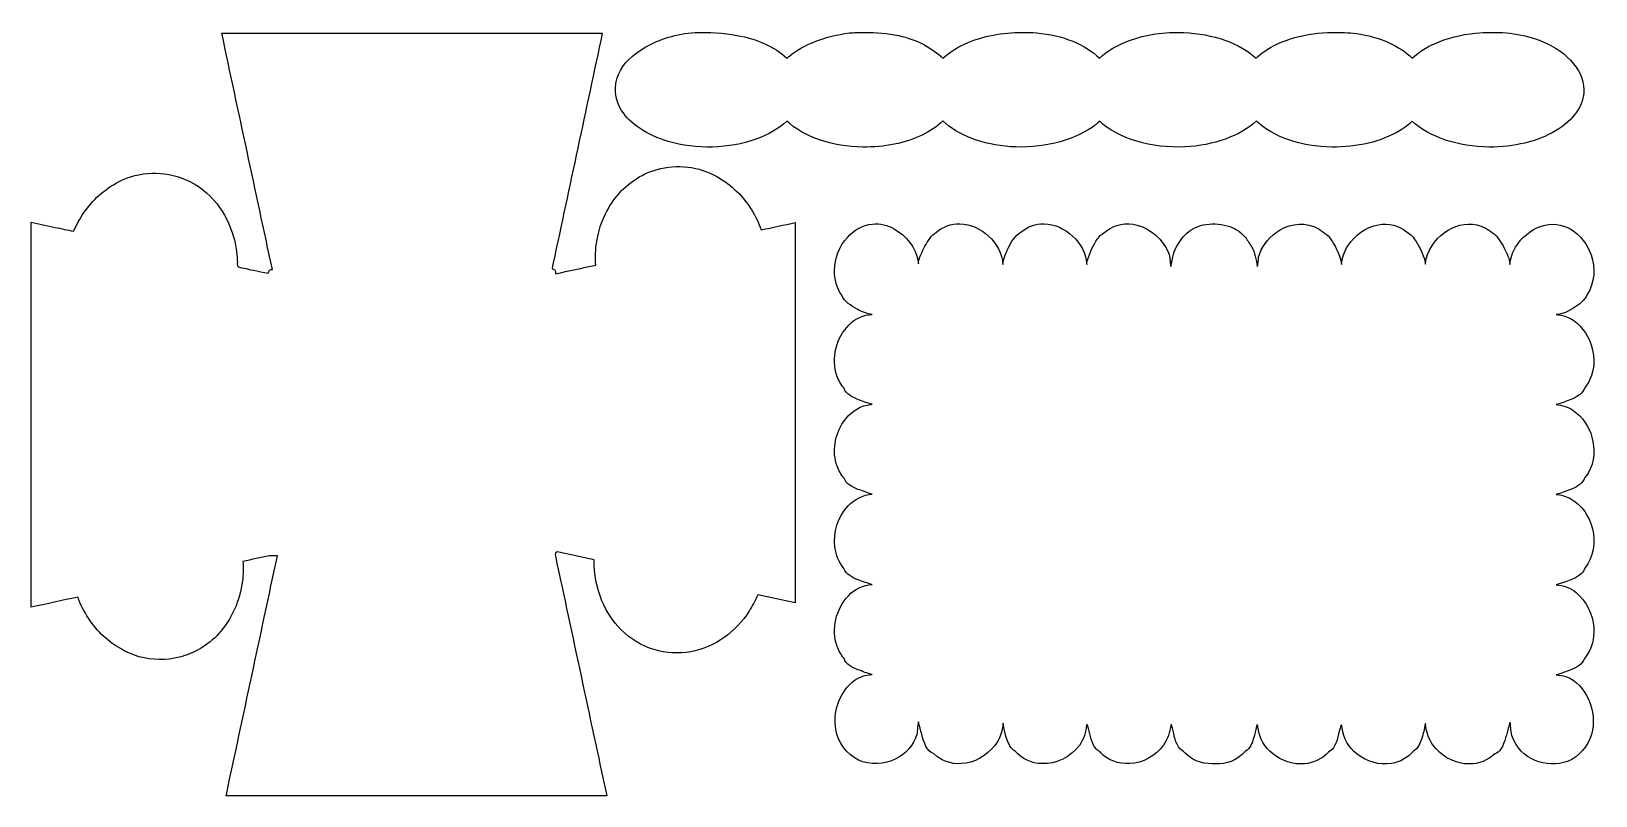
# Model space of a CAD drawing. Header units: centimetres. Extents: x -14.6 to 6.9, y 3.9 to 14.5.
import ezdxf

# ---------------------------------------------------------------- set-up
doc = ezdxf.new("R2010")
doc.units = ezdxf.units.CM
doc.header["$MEASUREMENT"] = 0
doc.layers.add('Layer 1', color=7, linetype='Continuous')

msp = doc.modelspace()

# ---------------------------------------------------------------- linework, layer by layer
at = {"layer": 'Layer 1', "color": 172}
msp.add_open_spline([(-11.32147, 11.18134), (-11.35351, 11.19574), (-11.37393, 11.15772), (-11.37666, 11.1311), (-11.37666, 11.1311), (-11.51607, 11.15425), (-11.65336, 11.18806), (-11.79153, 11.2173), (-11.79153, 11.2173), (-11.81248, 11.24045), (-11.79642, 11.27517), (-11.80375, 11.30321), (-11.80375, 11.30321), (-11.80838, 11.41338), (-11.82365, 11.52313), (-11.85352, 11.62939), (-11.85352, 11.62939), (-11.90061, 11.79465), (-11.97726, 11.95234), (-12.08479, 12.08691), (-12.08479, 12.08691), (-12.19869, 12.231), (-12.34755, 12.34802), (-12.51728, 12.41914), (-12.51728, 12.41914), (-12.80688, 12.54646), (-13.15296, 12.53329), (-13.43305, 12.38671), (-13.43305, 12.38671), (-13.53014, 12.33736), (-13.61865, 12.27299), (-13.70176, 12.20295), (-13.70176, 12.20295), (-13.78164, 12.12829), (-13.85495, 12.04643), (-13.91569, 11.95533), (-13.91569, 11.95533), (-13.96936, 11.87839), (-14.01126, 11.79407), (-14.05185, 11.70966), (-14.05185, 11.70966), (-14.13663, 11.72051), (-14.21928, 11.74488), (-14.30326, 11.76094), (-14.30326, 11.76094), (-14.41335, 11.78478), (-14.52344, 11.80862), (-14.63352, 11.83246), (-14.63352, 11.83246), (-14.63352, 10.06761), (-14.63352, 8.30276), (-14.63352, 6.53791), (-14.63352, 6.53791), (-14.42083, 6.584), (-14.20812, 6.63009), (-13.99542, 6.67618), (-13.99542, 6.67618), (-13.91897, 6.47184), (-13.79808, 6.2834), (-13.63746, 6.13508), (-13.63746, 6.13508), (-13.49803, 6.00845), (-13.3322, 5.90788), (-13.15005, 5.85705), (-13.15005, 5.85705), (-12.97086, 5.8084), (-12.77892, 5.80311), (-12.59875, 5.85007), (-12.59875, 5.85007), (-12.39335, 5.90021), (-12.20547, 6.01477), (-12.06235, 6.16995), (-12.06235, 6.16995), (-11.87786, 6.36987), (-11.76528, 6.63099), (-11.73258, 6.90012), (-11.73258, 6.90012), (-11.72096, 6.98865), (-11.72046, 7.07824), (-11.72517, 7.16732), (-11.72517, 7.16732), (-11.60455, 7.19264), (-11.48416, 7.22032), (-11.3634, 7.24416), (-11.3634, 7.24416), (-11.32649, 7.24376), (-11.28956, 7.24337), (-11.25265, 7.24297), (-11.25265, 7.24297), (-11.48726, 6.1437), (-11.72186, 5.04444), (-11.95647, 3.94518), (-11.95647, 3.94518), (-10.21353, 3.94518), (-8.47058, 3.94518), (-6.72764, 3.94518), (-6.72764, 3.94518), (-6.96267, 5.04444), (-7.1977, 6.1437), (-7.43273, 7.24297), (-7.43273, 7.24297), (-7.4341, 7.26358), (-7.43778, 7.30565), (-7.40545, 7.2994), (-7.40545, 7.2994), (-7.23829, 7.25755), (-7.06877, 7.22609), (-6.90065, 7.18839), (-6.90065, 7.18839), (-6.90147, 6.99593), (-6.86962, 6.80201), (-6.7927, 6.62488), (-6.7927, 6.62488), (-6.73198, 6.47896), (-6.64311, 6.34463), (-6.53312, 6.23125), (-6.53312, 6.23125), (-6.40644, 6.10359), (-6.24933, 6.00564), (-6.07639, 5.95484), (-6.07639, 5.95484), (-5.91391, 5.9051), (-5.73918, 5.89412), (-5.57202, 5.92574), (-5.57202, 5.92574), (-5.40734, 5.95453), (-5.25089, 6.02364), (-5.11532, 6.12106), (-5.11532, 6.12106), (-4.97882, 6.21758), (-4.8614, 6.34063), (-4.77208, 6.482), (-4.77208, 6.482), (-4.72517, 6.55325), (-4.6868, 6.6299), (-4.65087, 6.70719), (-4.65087, 6.70719), (-4.47953, 6.6706), (-4.30816, 6.634), (-4.13681, 6.59744), (-4.13681, 6.59744), (-4.13681, 8.34038), (-4.13681, 10.08332), (-4.13681, 11.82627), (-4.13681, 11.82627), (-4.29265, 11.79298), (-4.44852, 11.7597), (-4.60436, 11.72641), (-4.60436, 11.72641), (-4.6369, 11.82042), (-4.68058, 11.91056), (-4.73252, 11.99536), (-4.73252, 11.99536), (-4.79097, 12.08932), (-4.86013, 12.17628), (-4.93863, 12.25428), (-4.93863, 12.25428), (-5.02124, 12.33334), (-5.11276, 12.40361), (-5.21348, 12.45817), (-5.21348, 12.45817), (-5.45978, 12.59826), (-5.76231, 12.63556), (-6.03483, 12.55691), (-6.03483, 12.55691), (-6.26531, 12.49384), (-6.47025, 12.34898), (-6.61371, 12.15872), (-6.61371, 12.15872), (-6.68377, 12.06598), (-6.74187, 11.96401), (-6.78442, 11.85571), (-6.78442, 11.85571), (-6.82207, 11.76142), (-6.84903, 11.66257), (-6.86461, 11.56224), (-6.86461, 11.56224), (-6.882, 11.45609), (-6.8853, 11.34811), (-6.87835, 11.24088), (-6.87835, 11.24088), (-7.06313, 11.20137), (-7.24792, 11.1619), (-7.43273, 11.12242), (-7.43273, 11.12242), (-7.42704, 11.1474), (-7.43437, 11.1851), (-7.46559, 11.18629), (-7.46559, 11.18629), (-7.49131, 11.20928), (-7.46398, 11.24371), (-7.46271, 11.27157), (-7.46271, 11.27157), (-7.23773, 12.32442), (-7.01275, 13.37728), (-6.78781, 14.43013), (-6.78781, 14.43013), (-8.53075, 14.43013), (-10.27369, 14.43013), (-12.01663, 14.43013), (-12.01663, 14.43013), (-11.78491, 13.34719), (-11.55319, 12.26426), (-11.32147, 11.18134)], degree=3, knots=[0, 0, 0, 0, 0.01923077, 0.01923077, 0.01923077, 0.01923077, 0.03846154, 0.03846154, 0.03846154, 0.03846154, 0.05769231, 0.05769231, 0.05769231, 0.05769231, 0.07692308, 0.07692308, 0.07692308, 0.07692308, 0.09615385, 0.09615385, 0.09615385, 0.09615385, 0.11538462, 0.11538462, 0.11538462, 0.11538462, 0.13461538, 0.13461538, 0.13461538, 0.13461538, 0.15384615, 0.15384615, 0.15384615, 0.15384615, 0.17307692, 0.17307692, 0.17307692, 0.17307692, 0.19230769, 0.19230769, 0.19230769, 0.19230769, 0.21153846, 0.21153846, 0.21153846, 0.21153846, 0.23076923, 0.23076923, 0.23076923, 0.23076923, 0.25, 0.25, 0.25, 0.25, 0.26923077, 0.26923077, 0.26923077, 0.26923077, 0.28846154, 0.28846154, 0.28846154, 0.28846154, 0.30769231, 0.30769231, 0.30769231, 0.30769231, 0.32692308, 0.32692308, 0.32692308, 0.32692308, 0.34615385, 0.34615385, 0.34615385, 0.34615385, 0.36538462, 0.36538462, 0.36538462, 0.36538462, 0.38461538, 0.38461538, 0.38461538, 0.38461538, 0.40384615, 0.40384615, 0.40384615, 0.40384615, 0.42307692, 0.42307692, 0.42307692, 0.42307692, 0.44230769, 0.44230769, 0.44230769, 0.44230769, 0.46153846, 0.46153846, 0.46153846, 0.46153846, 0.48076923, 0.48076923, 0.48076923, 0.48076923, 0.5, 0.5, 0.5, 0.5, 0.51923077, 0.51923077, 0.51923077, 0.51923077, 0.53846154, 0.53846154, 0.53846154, 0.53846154, 0.55769231, 0.55769231, 0.55769231, 0.55769231, 0.57692308, 0.57692308, 0.57692308, 0.57692308, 0.59615385, 0.59615385, 0.59615385, 0.59615385, 0.61538462, 0.61538462, 0.61538462, 0.61538462, 0.63461538, 0.63461538, 0.63461538, 0.63461538, 0.65384615, 0.65384615, 0.65384615, 0.65384615, 0.67307692, 0.67307692, 0.67307692, 0.67307692, 0.69230769, 0.69230769, 0.69230769, 0.69230769, 0.71153846, 0.71153846, 0.71153846, 0.71153846, 0.73076923, 0.73076923, 0.73076923, 0.73076923, 0.75, 0.75, 0.75, 0.75, 0.76923077, 0.76923077, 0.76923077, 0.76923077, 0.78846154, 0.78846154, 0.78846154, 0.78846154, 0.80769231, 0.80769231, 0.80769231, 0.80769231, 0.82692308, 0.82692308, 0.82692308, 0.82692308, 0.84615385, 0.84615385, 0.84615385, 0.84615385, 0.86538462, 0.86538462, 0.86538462, 0.86538462, 0.88461538, 0.88461538, 0.88461538, 0.88461538, 0.90384615, 0.90384615, 0.90384615, 0.90384615, 0.92307692, 0.92307692, 0.92307692, 0.92307692, 0.94230769, 0.94230769, 0.94230769, 0.94230769, 0.96153846, 0.96153846, 0.96153846, 0.96153846, 1, 1, 1, 1], dxfattribs=at)
at = {"layer": 'Layer 1', "color": 52}
msp.add_open_spline([(3.24099, 14.44186), (2.88679, 14.43726), (2.53399, 14.34242), (2.30232, 14.1764), (2.30232, 14.1764), (2.26288, 14.14829), (2.22615, 14.11865), (2.19424, 14.0871), (2.19424, 14.0871), (1.97914, 14.29228), (1.59703, 14.42438), (1.20131, 14.4382), (1.20131, 14.4382), (0.94237, 14.44988), (0.67717, 14.41395), (0.455, 14.33062), (0.455, 14.33062), (0.2899, 14.27064), (0.14793, 14.18679), (0.04474, 14.0875), (0.04474, 14.0875), (-0.14602, 14.27034), (-0.46347, 14.40722), (-0.8178, 14.43488), (-0.8178, 14.43488), (-1.08532, 14.45514), (-1.3648, 14.43413), (-1.60697, 14.35905), (-1.60697, 14.35905), (-1.81044, 14.29829), (-1.98488, 14.20239), (-2.10712, 14.08567), (-2.10712, 14.08567), (-2.24848, 14.22594), (-2.4633, 14.34039), (-2.71624, 14.39813), (-2.71624, 14.39813), (-2.86552, 14.43197), (-3.02585, 14.44365), (-3.18434, 14.44025), (-3.18434, 14.44025), (-3.2548, 14.43904), (-3.32579, 14.43944), (-3.39569, 14.43417), (-3.39569, 14.43417), (-3.71679, 14.38962), (-4.0227, 14.28213), (-4.21632, 14.11605), (-4.21632, 14.11605), (-4.23053, 14.11047), (-4.24408, 14.07822), (-4.25685, 14.09237), (-4.25685, 14.09237), (-4.41608, 14.23981), (-4.66048, 14.352), (-4.93781, 14.40118), (-4.93781, 14.40118), (-5.12371, 14.43548), (-5.32011, 14.44359), (-5.5132, 14.43844), (-5.5132, 14.43844), (-5.76831, 14.42599), (-6.0031, 14.34574), (-6.18974, 14.24158), (-6.18974, 14.24158), (-6.36876, 14.14091), (-6.50677, 14.01048), (-6.56458, 13.86491), (-6.56458, 13.86491), (-6.63472, 13.70207), (-6.62234, 13.52495), (-6.52224, 13.36775), (-6.52224, 13.36775), (-6.40569, 13.18369), (-6.1735, 13.02846), (-5.8828, 12.9433), (-5.8828, 12.9433), (-5.50714, 12.82945), (-5.03973, 12.84063), (-4.67939, 12.97172), (-4.67939, 12.97172), (-4.50707, 13.03282), (-4.35986, 13.11988), (-4.25167, 13.22227), (-4.25167, 13.22227), (-4.02841, 13.0071), (-3.62331, 12.8678), (-3.20717, 12.86534), (-3.20717, 12.86534), (-2.91536, 12.85981), (-2.62236, 12.91913), (-2.39339, 13.03029), (-2.39339, 13.03029), (-2.28084, 13.0841), (-2.18371, 13.14993), (-2.10712, 13.22379), (-2.10712, 13.22379), (-1.90503, 13.0291), (-1.5558, 12.89516), (-1.18166, 12.87021), (-1.18166, 12.87021), (-0.76629, 12.83905), (-0.3366, 12.9451), (-0.05935, 13.13572), (-0.05935, 13.13572), (-0.02122, 13.16203), (0.014, 13.18989), (0.0463, 13.21899), (0.0463, 13.21899), (0.29676, 12.98495), (0.76129, 12.84338), (1.21692, 12.86754), (1.21692, 12.86754), (1.60906, 12.88431), (1.98234, 13.01978), (2.1962, 13.22203), (2.1962, 13.22203), (2.41954, 13.00837), (2.82115, 12.86852), (3.23575, 12.86539), (3.23575, 12.86539), (3.57812, 12.8584), (3.92237, 12.94074), (4.1656, 13.08881), (4.1656, 13.08881), (4.23175, 13.12835), (4.2903, 13.17263), (4.34062, 13.22011), (4.34062, 13.22011), (4.56758, 13.00395), (4.97784, 12.86594), (5.397, 12.86515), (5.397, 12.86515), (5.73275, 12.86095), (6.06761, 12.9429), (6.30833, 13.08634), (6.30833, 13.08634), (6.55622, 13.23298), (6.70097, 13.4428), (6.69809, 13.6542), (6.69809, 13.6542), (6.69536, 13.93642), (6.43795, 14.21514), (6.03417, 14.35307), (6.03417, 14.35307), (5.78676, 14.43994), (5.48881, 14.45715), (5.21084, 14.43082), (5.21084, 14.43082), (5.0069, 14.41175), (4.81251, 14.36011), (4.64614, 14.28594), (4.64614, 14.28594), (4.56758, 14.25921), (4.50969, 14.21536), (4.44947, 14.17546), (4.44947, 14.17546), (4.41013, 14.14768), (4.37335, 14.11849), (4.33999, 14.0879), (4.33999, 14.0879), (4.16827, 14.25392), (3.89266, 14.38352), (3.57651, 14.42451), (3.57651, 14.42451), (3.46641, 14.43895), (3.35336, 14.4432), (3.24099, 14.44186)], degree=3, knots=[0, 0, 0, 0, 0.02325581, 0.02325581, 0.02325581, 0.02325581, 0.04651163, 0.04651163, 0.04651163, 0.04651163, 0.06976744, 0.06976744, 0.06976744, 0.06976744, 0.09302326, 0.09302326, 0.09302326, 0.09302326, 0.11627907, 0.11627907, 0.11627907, 0.11627907, 0.13953488, 0.13953488, 0.13953488, 0.13953488, 0.1627907, 0.1627907, 0.1627907, 0.1627907, 0.18604651, 0.18604651, 0.18604651, 0.18604651, 0.20930233, 0.20930233, 0.20930233, 0.20930233, 0.23255814, 0.23255814, 0.23255814, 0.23255814, 0.25581395, 0.25581395, 0.25581395, 0.25581395, 0.27906977, 0.27906977, 0.27906977, 0.27906977, 0.30232558, 0.30232558, 0.30232558, 0.30232558, 0.3255814, 0.3255814, 0.3255814, 0.3255814, 0.34883721, 0.34883721, 0.34883721, 0.34883721, 0.37209302, 0.37209302, 0.37209302, 0.37209302, 0.39534884, 0.39534884, 0.39534884, 0.39534884, 0.41860465, 0.41860465, 0.41860465, 0.41860465, 0.44186047, 0.44186047, 0.44186047, 0.44186047, 0.46511628, 0.46511628, 0.46511628, 0.46511628, 0.48837209, 0.48837209, 0.48837209, 0.48837209, 0.51162791, 0.51162791, 0.51162791, 0.51162791, 0.53488372, 0.53488372, 0.53488372, 0.53488372, 0.55813953, 0.55813953, 0.55813953, 0.55813953, 0.58139535, 0.58139535, 0.58139535, 0.58139535, 0.60465116, 0.60465116, 0.60465116, 0.60465116, 0.62790698, 0.62790698, 0.62790698, 0.62790698, 0.65116279, 0.65116279, 0.65116279, 0.65116279, 0.6744186, 0.6744186, 0.6744186, 0.6744186, 0.69767442, 0.69767442, 0.69767442, 0.69767442, 0.72093023, 0.72093023, 0.72093023, 0.72093023, 0.74418605, 0.74418605, 0.74418605, 0.74418605, 0.76744186, 0.76744186, 0.76744186, 0.76744186, 0.79069767, 0.79069767, 0.79069767, 0.79069767, 0.81395349, 0.81395349, 0.81395349, 0.81395349, 0.8372093, 0.8372093, 0.8372093, 0.8372093, 0.86046512, 0.86046512, 0.86046512, 0.86046512, 0.88372093, 0.88372093, 0.88372093, 0.88372093, 0.90697674, 0.90697674, 0.90697674, 0.90697674, 0.93023256, 0.93023256, 0.93023256, 0.93023256, 0.95348837, 0.95348837, 0.95348837, 0.95348837, 1, 1, 1, 1], dxfattribs=at)
at = {"layer": 'Layer 1', "color": 62}
msp.add_open_spline([(-3.07681, 11.80605), (-3.21075, 11.79214), (-3.33399, 11.72215), (-3.42051, 11.6228), (-3.42051, 11.6228), (-3.5338, 11.49887), (-3.5973, 11.33438), (-3.59791, 11.16833), (-3.59791, 11.16833), (-3.60087, 11.04807), (-3.56457, 10.92843), (-3.49927, 10.82656), (-3.49927, 10.82656), (-3.45702, 10.73859), (-3.36971, 10.68332), (-3.28734, 10.63479), (-3.28734, 10.63479), (-3.22186, 10.60135), (-3.15301, 10.56849), (-3.078, 10.56405), (-3.078, 10.56405), (-3.19844, 10.5592), (-3.31573, 10.50779), (-3.39709, 10.4208), (-3.39709, 10.4208), (-3.57568, 10.23908), (-3.64572, 9.95937), (-3.56396, 9.71947), (-3.56396, 9.71947), (-3.54293, 9.65684), (-3.50602, 9.60078), (-3.46673, 9.54802), (-3.46673, 9.54802), (-3.43876, 9.46624), (-3.35145, 9.4266), (-3.27644, 9.39395), (-3.27644, 9.39395), (-3.21175, 9.37173), (-3.14844, 9.34193), (-3.08097, 9.329), (-3.08097, 9.329), (-3.09089, 9.32513), (-3.12542, 9.32357), (-3.14486, 9.31796), (-3.14486, 9.31796), (-3.28239, 9.29151), (-3.39749, 9.19948), (-3.47348, 9.08735), (-3.47348, 9.08735), (-3.5977, 8.91164), (-3.63223, 8.67794), (-3.56259, 8.47574), (-3.56259, 8.47574), (-3.54235, 8.41523), (-3.50544, 8.36208), (-3.46673, 8.31199), (-3.46673, 8.31199), (-3.43797, 8.23082), (-3.35145, 8.19079), (-3.27644, 8.15792), (-3.27644, 8.15792), (-3.21035, 8.13628), (-3.14685, 8.10495), (-3.078, 8.0926), (-3.078, 8.0926), (-3.20559, 8.08313), (-3.32663, 8.02301), (-3.41098, 7.92964), (-3.41098, 7.92964), (-3.55365, 7.77867), (-3.61992, 7.56505), (-3.59175, 7.36227), (-3.59175, 7.36227), (-3.57944, 7.25614), (-3.53639, 7.1541), (-3.46813, 7.07057), (-3.46813, 7.07057), (-3.44014, 6.98611), (-3.35026, 6.94513), (-3.27287, 6.91205), (-3.27287, 6.91205), (-3.20916, 6.88692), (-3.14309, 6.86895), (-3.078, 6.84768), (-3.078, 6.84768), (-3.20281, 6.84363), (-3.32288, 6.78699), (-3.40543, 6.69613), (-3.40543, 6.69613), (-3.57865, 6.51306), (-3.64553, 6.23665), (-3.56259, 5.99945), (-3.56259, 5.99945), (-3.54174, 5.93818), (-3.50504, 5.88346), (-3.46673, 5.83165), (-3.46673, 5.83165), (-3.43876, 5.75085), (-3.35283, 5.71066), (-3.27843, 5.67838), (-3.27843, 5.67838), (-3.21175, 5.65634), (-3.14746, 5.62483), (-3.078, 5.61226), (-3.078, 5.61226), (-3.18198, 5.60761), (-3.28417, 5.56972), (-3.36098, 5.50071), (-3.36098, 5.50071), (-3.53856, 5.33987), (-3.61894, 5.08839), (-3.57944, 4.85661), (-3.57944, 4.85661), (-3.55126, 4.67992), (-3.43419, 4.51678), (-3.26988, 4.43616), (-3.26988, 4.43616), (-3.10795, 4.36232), (-2.91171, 4.372), (-2.75394, 4.45124), (-2.75394, 4.45124), (-2.61623, 4.51871), (-2.50907, 4.64283), (-2.4688, 4.78838), (-2.4688, 4.78838), (-2.45173, 4.84426), (-2.46264, 4.90514), (-2.44499, 4.96099), (-2.44499, 4.96099), (-2.41104, 4.84812), (-2.39141, 4.73038), (-2.3408, 4.62272), (-2.3408, 4.62272), (-2.31778, 4.58097), (-2.28703, 4.53631), (-2.23663, 4.5249), (-2.23663, 4.5249), (-2.13781, 4.42942), (-1.9975, 4.37605), (-1.8582, 4.38727), (-1.8582, 4.38727), (-1.67584, 4.39383), (-1.50617, 4.49514), (-1.39684, 4.63391), (-1.39684, 4.63391), (-1.32818, 4.72305), (-1.29048, 4.83169), (-1.28273, 4.94226), (-1.28273, 4.94226), (-1.26865, 4.8686), (-1.25495, 4.79475), (-1.22857, 4.72382), (-1.22857, 4.72382), (-1.20515, 4.66214), (-1.17896, 4.59121), (-1.11525, 4.55951), (-1.11525, 4.55951), (-1.02793, 4.45281), (-0.89083, 4.38862), (-0.75113, 4.38687), (-0.75113, 4.38687), (-0.5493, 4.37645), (-0.35007, 4.4785), (-0.23339, 4.63701), (-0.23339, 4.63701), (-0.17486, 4.72072), (-0.14012, 4.82028), (-0.13457, 4.92138), (-0.13457, 4.92138), (-0.12089, 4.93046), (-0.11433, 4.88466), (-0.10898, 4.87016), (-0.10898, 4.87016), (-0.08059, 4.77329), (-0.07088, 4.66407), (-0.00003, 4.5856), (-0.00003, 4.5856), (0.01902, 4.56761), (0.04482, 4.5597), (0.06009, 4.53707), (0.06009, 4.53707), (0.15931, 4.4323), (0.30795, 4.37761), (0.45339, 4.38687), (0.45339, 4.38687), (0.63873, 4.39383), (0.81574, 4.49358), (0.9221, 4.64032), (0.9221, 4.64032), (0.98123, 4.72305), (1.00962, 4.82222), (1.02232, 4.92117), (1.02232, 4.92117), (1.0364, 4.93374), (1.04077, 4.88601), (1.04495, 4.87344), (1.04495, 4.87344), (1.06955, 4.77562), (1.08305, 4.66852), (1.1503, 4.58811), (1.1503, 4.58811), (1.16975, 4.56859), (1.19753, 4.56065), (1.21341, 4.53707), (1.21341, 4.53707), (1.30807, 4.43696), (1.44796, 4.38261), (1.58708, 4.38592), (1.58708, 4.38592), (1.72876, 4.36928), (1.87997, 4.40428), (1.98713, 4.499), (1.98713, 4.499), (2.01827, 4.52083), (2.03793, 4.55583), (2.07304, 4.57168), (2.07304, 4.57168), (2.12762, 4.62), (2.14844, 4.69326), (2.1667, 4.76036), (2.1667, 4.76036), (2.18199, 4.81235), (2.18773, 4.86725), (2.207, 4.91789), (2.207, 4.91789), (2.22266, 4.92776), (2.2175, 4.88214), (2.22287, 4.86976), (2.22287, 4.86976), (2.2439, 4.73599), (2.31275, 4.6088), (2.42189, 4.52374), (2.42189, 4.52374), (2.54214, 4.42457), (2.70169, 4.36986), (2.85946, 4.38436), (2.85946, 4.38436), (2.98566, 4.39288), (3.10552, 4.45281), (3.18905, 4.54501), (3.18905, 4.54501), (3.21008, 4.56705), (3.24324, 4.57613), (3.25731, 4.6055), (3.25731, 4.6055), (3.31962, 4.69657), (3.3238, 4.81002), (3.3609, 4.91056), (3.3609, 4.91056), (3.37619, 4.94091), (3.3742, 4.88601), (3.37558, 4.87344), (3.37558, 4.87344), (3.39542, 4.73676), (3.46686, 4.60745), (3.57838, 4.52123), (3.57838, 4.52123), (3.70877, 4.41433), (3.88636, 4.36137), (4.05564, 4.38938), (4.05564, 4.38938), (4.17351, 4.40428), (4.28085, 4.46865), (4.35528, 4.55814), (4.35528, 4.55814), (4.41957, 4.59004), (4.44437, 4.66273), (4.46738, 4.72459), (4.46738, 4.72459), (4.49318, 4.79399), (4.50628, 4.86648), (4.52017, 4.93877), (4.52017, 4.93877), (4.52911, 4.81023), (4.57951, 4.68379), (4.66939, 4.5887), (4.66939, 4.5887), (4.78409, 4.46439), (4.9498, 4.38166), (5.12302, 4.38184), (5.12302, 4.38184), (5.25341, 4.3801), (5.382, 4.43153), (5.47407, 4.52123), (5.47407, 4.52123), (5.54392, 4.53882), (5.57705, 4.61052), (5.60067, 4.67066), (5.60067, 4.67066), (5.6338, 4.76459), (5.65505, 4.86182), (5.68243, 4.95752), (5.68243, 4.95752), (5.70188, 4.88987), (5.68698, 4.81621), (5.71754, 4.75088), (5.71754, 4.75088), (5.76657, 4.60648), (5.88484, 4.49048), (6.02731, 4.43114), (6.02731, 4.43114), (6.16662, 4.37179), (6.33111, 4.36446), (6.4734, 4.4182), (6.4734, 4.4182), (6.63472, 4.48082), (6.75518, 4.62523), (6.8018, 4.78644), (6.8018, 4.78644), (6.84726, 4.94612), (6.8294, 5.12106), (6.76132, 5.27203), (6.76132, 5.27203), (6.69901, 5.40562), (6.59702, 5.5332), (6.45057, 5.58308), (6.45057, 5.58308), (6.40731, 5.59911), (6.36127, 5.60509), (6.31545, 5.608), (6.31545, 5.608), (6.38649, 5.62269), (6.45356, 5.65208), (6.52121, 5.67701), (6.52121, 5.67701), (6.59485, 5.70928), (6.68036, 5.75048), (6.70557, 5.83147), (6.70557, 5.83147), (6.80519, 5.94939), (6.84607, 6.10635), (6.83355, 6.25713), (6.83355, 6.25713), (6.82027, 6.43885), (6.73574, 6.61784), (6.59405, 6.73788), (6.59405, 6.73788), (6.51745, 6.80363), (6.41705, 6.83919), (6.31545, 6.84403), (6.31545, 6.84403), (6.4349, 6.88422), (6.56685, 6.91033), (6.66171, 6.9973), (6.66171, 6.9973), (6.68771, 7.01781), (6.69724, 7.04932), (6.71251, 7.07636), (6.71251, 7.07636), (6.83395, 7.22638), (6.85877, 7.43225), (6.81609, 7.61455), (6.81609, 7.61455), (6.77521, 7.78214), (6.67163, 7.94028), (6.51785, 8.02918), (6.51785, 8.02918), (6.45573, 8.06342), (6.38627, 8.08254), (6.31545, 8.08911), (6.31545, 8.08911), (6.38429, 8.10109), (6.448, 8.13242), (6.51388, 8.15427), (6.51388, 8.15427), (6.58572, 8.18576), (6.66787, 8.22269), (6.7002, 8.29749), (6.7002, 8.29749), (6.71489, 8.33173), (6.74566, 8.35742), (6.76251, 8.39108), (6.76251, 8.39108), (6.84567, 8.53779), (6.85281, 8.71641), (6.80916, 8.87608), (6.80916, 8.87608), (6.76847, 9.02068), (6.67978, 9.15559), (6.55336, 9.24277), (6.55336, 9.24277), (6.48332, 9.29013), (6.40017, 9.31701), (6.31545, 9.32437), (6.31545, 9.32437), (6.38667, 9.33789), (6.45316, 9.36882), (6.52121, 9.39279), (6.52121, 9.39279), (6.59167, 9.4243), (6.67184, 9.46256), (6.7016, 9.53699), (6.7016, 9.53699), (6.72441, 9.57797), (6.75815, 9.61393), (6.7768, 9.65782), (6.7768, 9.65782), (6.86094, 9.83004), (6.84982, 10.03649), (6.77463, 10.20972), (6.77463, 10.20972), (6.71153, 10.34735), (6.60755, 10.47803), (6.45872, 10.53214), (6.45872, 10.53214), (6.41308, 10.54973), (6.36405, 10.55669), (6.31545, 10.56037), (6.31545, 10.56037), (6.40493, 10.56579), (6.4869, 10.60871), (6.56209, 10.65334), (6.56209, 10.65334), (6.6371, 10.698), (6.70854, 10.75619), (6.74426, 10.83641), (6.74426, 10.83641), (6.84824, 10.99762), (6.85856, 11.2033), (6.79884, 11.38153), (6.79884, 11.38153), (6.74883, 11.5244), (6.6512, 11.6541), (6.51904, 11.73432), (6.51904, 11.73432), (6.39958, 11.80566), (6.24718, 11.8246), (6.11442, 11.77899), (6.11442, 11.77899), (5.9658, 11.72911), (5.84216, 11.61971), (5.76101, 11.48998), (5.76101, 11.48998), (5.71616, 11.41653), (5.69016, 11.33322), (5.68243, 11.24836), (5.68243, 11.24836), (5.68045, 11.32972), (5.63679, 11.40262), (5.60425, 11.47548), (5.60425, 11.47548), (5.56178, 11.55282), (5.51752, 11.63497), (5.44211, 11.68659), (5.44211, 11.68659), (5.37842, 11.73472), (5.30778, 11.77724), (5.2278, 11.79348), (5.2278, 11.79348), (5.07362, 11.82653), (4.90813, 11.78401), (4.78369, 11.69122), (4.78369, 11.69122), (4.64301, 11.58991), (4.54239, 11.43373), (4.52255, 11.26323), (4.52255, 11.26323), (4.51739, 11.22997), (4.52276, 11.2907), (4.51403, 11.3021), (4.51403, 11.3021), (4.48823, 11.39507), (4.44577, 11.4836), (4.39536, 11.56634), (4.39536, 11.56634), (4.36182, 11.61931), (4.31956, 11.669), (4.26241, 11.69858), (4.26241, 11.69858), (4.15843, 11.78864), (4.01137, 11.82092), (3.87585, 11.79753), (3.87585, 11.79753), (3.70062, 11.76893), (3.551, 11.65122), (3.45675, 11.50776), (3.45675, 11.50776), (3.40733, 11.42929), (3.37717, 11.33999), (3.36685, 11.24836), (3.36685, 11.24836), (3.36627, 11.32779), (3.32518, 11.39971), (3.29483, 11.47143), (3.29483, 11.47143), (3.25295, 11.55089), (3.2091, 11.63709), (3.12894, 11.68601), (3.12894, 11.68601), (3.0829, 11.71694), (3.03964, 11.75345), (2.98606, 11.77203), (2.98606, 11.77203), (2.81501, 11.83987), (2.6126, 11.79716), (2.46912, 11.68871), (2.46912, 11.68871), (2.35463, 11.60634), (2.26552, 11.4867), (2.23001, 11.35197), (2.23001, 11.35197), (2.22565, 11.30789), (2.22406, 11.26363), (2.21335, 11.22071), (2.21335, 11.22071), (2.19072, 11.31427), (2.18377, 11.41518), (2.13138, 11.49887), (2.13138, 11.49887), (2.09883, 11.5447), (2.07365, 11.59515), (2.03454, 11.63651), (2.03454, 11.63651), (1.97223, 11.70591), (1.88989, 11.75792), (1.79861, 11.78303), (1.79861, 11.78303), (1.69106, 11.8105), (1.57636, 11.81764), (1.46722, 11.79367), (1.46722, 11.79367), (1.37097, 11.77377), (1.28228, 11.72369), (1.2152, 11.65371), (1.2152, 11.65371), (1.16639, 11.60423), (1.13424, 11.54277), (1.09575, 11.48612), (1.09575, 11.48612), (1.05386, 11.40455), (1.04455, 11.31215), (1.0241, 11.22418), (1.0241, 11.22418), (1.00685, 11.28585), (1.01814, 11.35216), (0.98997, 11.41092), (0.98997, 11.41092), (0.91834, 11.59341), (0.75483, 11.74012), (0.56134, 11.79232), (0.56134, 11.79232), (0.4155, 11.82963), (0.24921, 11.80489), (0.13391, 11.70649), (0.13391, 11.70649), (0.08887, 11.67847), (0.04461, 11.64638), (0.01664, 11.60076), (0.01664, 11.60076), (-0.04329, 11.51705), (-0.08557, 11.42193), (-0.11811, 11.32549), (-0.11811, 11.32549), (-0.12565, 11.30152), (-0.13041, 11.27715), (-0.12941, 11.25201), (-0.12941, 11.25201), (-0.1447, 11.39952), (-0.21672, 11.53927), (-0.32726, 11.64095), (-0.32726, 11.64095), (-0.43183, 11.7407), (-0.57293, 11.80875), (-0.72136, 11.80875), (-0.72136, 11.80875), (-0.83426, 11.81108), (-0.94737, 11.77144), (-1.03111, 11.6972), (-1.03111, 11.6972), (-1.1208, 11.65064), (-1.16824, 11.55745), (-1.21208, 11.47278), (-1.21208, 11.47278), (-1.24185, 11.40164), (-1.28233, 11.33052), (-1.28273, 11.25201), (-1.28273, 11.25201), (-1.29802, 11.39952), (-1.37004, 11.53927), (-1.48058, 11.64095), (-1.48058, 11.64095), (-1.58594, 11.74168), (-1.72881, 11.80759), (-1.87764, 11.80857), (-1.87764, 11.80857), (-1.99414, 11.8128), (-2.10823, 11.76777), (-2.19654, 11.69527), (-2.19654, 11.69527), (-2.27015, 11.64984), (-2.3154, 11.57311), (-2.35548, 11.50004), (-2.35548, 11.50004), (-2.39141, 11.42947), (-2.4289, 11.35719), (-2.4434, 11.27929), (-2.4434, 11.27929), (-2.4438, 11.23386), (-2.44737, 11.27001), (-2.45033, 11.29416), (-2.45033, 11.29416), (-2.47872, 11.48265), (-2.61305, 11.64347), (-2.77757, 11.73954), (-2.77757, 11.73954), (-2.86766, 11.78981), (-2.97283, 11.81706), (-3.07681, 11.80605)], degree=3, knots=[0, 0, 0, 0, 0.00653595, 0.00653595, 0.00653595, 0.00653595, 0.0130719, 0.0130719, 0.0130719, 0.0130719, 0.01960784, 0.01960784, 0.01960784, 0.01960784, 0.02614379, 0.02614379, 0.02614379, 0.02614379, 0.03267974, 0.03267974, 0.03267974, 0.03267974, 0.03921569, 0.03921569, 0.03921569, 0.03921569, 0.04575163, 0.04575163, 0.04575163, 0.04575163, 0.05228758, 0.05228758, 0.05228758, 0.05228758, 0.05882353, 0.05882353, 0.05882353, 0.05882353, 0.06535948, 0.06535948, 0.06535948, 0.06535948, 0.07189542, 0.07189542, 0.07189542, 0.07189542, 0.07843137, 0.07843137, 0.07843137, 0.07843137, 0.08496732, 0.08496732, 0.08496732, 0.08496732, 0.09150327, 0.09150327, 0.09150327, 0.09150327, 0.09803922, 0.09803922, 0.09803922, 0.09803922, 0.10457516, 0.10457516, 0.10457516, 0.10457516, 0.11111111, 0.11111111, 0.11111111, 0.11111111, 0.11764706, 0.11764706, 0.11764706, 0.11764706, 0.12418301, 0.12418301, 0.12418301, 0.12418301, 0.13071895, 0.13071895, 0.13071895, 0.13071895, 0.1372549, 0.1372549, 0.1372549, 0.1372549, 0.14379085, 0.14379085, 0.14379085, 0.14379085, 0.1503268, 0.1503268, 0.1503268, 0.1503268, 0.15686275, 0.15686275, 0.15686275, 0.15686275, 0.16339869, 0.16339869, 0.16339869, 0.16339869, 0.16993464, 0.16993464, 0.16993464, 0.16993464, 0.17647059, 0.17647059, 0.17647059, 0.17647059, 0.18300654, 0.18300654, 0.18300654, 0.18300654, 0.18954248, 0.18954248, 0.18954248, 0.18954248, 0.19607843, 0.19607843, 0.19607843, 0.19607843, 0.20261438, 0.20261438, 0.20261438, 0.20261438, 0.20915033, 0.20915033, 0.20915033, 0.20915033, 0.21568627, 0.21568627, 0.21568627, 0.21568627, 0.22222222, 0.22222222, 0.22222222, 0.22222222, 0.22875817, 0.22875817, 0.22875817, 0.22875817, 0.23529412, 0.23529412, 0.23529412, 0.23529412, 0.24183007, 0.24183007, 0.24183007, 0.24183007, 0.24836601, 0.24836601, 0.24836601, 0.24836601, 0.25490196, 0.25490196, 0.25490196, 0.25490196, 0.26143791, 0.26143791, 0.26143791, 0.26143791, 0.26797386, 0.26797386, 0.26797386, 0.26797386, 0.2745098, 0.2745098, 0.2745098, 0.2745098, 0.28104575, 0.28104575, 0.28104575, 0.28104575, 0.2875817, 0.2875817, 0.2875817, 0.2875817, 0.29411765, 0.29411765, 0.29411765, 0.29411765, 0.30065359, 0.30065359, 0.30065359, 0.30065359, 0.30718954, 0.30718954, 0.30718954, 0.30718954, 0.31372549, 0.31372549, 0.31372549, 0.31372549, 0.32026144, 0.32026144, 0.32026144, 0.32026144, 0.32679739, 0.32679739, 0.32679739, 0.32679739, 0.33333333, 0.33333333, 0.33333333, 0.33333333, 0.33986928, 0.33986928, 0.33986928, 0.33986928, 0.34640523, 0.34640523, 0.34640523, 0.34640523, 0.35294118, 0.35294118, 0.35294118, 0.35294118, 0.35947712, 0.35947712, 0.35947712, 0.35947712, 0.36601307, 0.36601307, 0.36601307, 0.36601307, 0.37254902, 0.37254902, 0.37254902, 0.37254902, 0.37908497, 0.37908497, 0.37908497, 0.37908497, 0.38562092, 0.38562092, 0.38562092, 0.38562092, 0.39215686, 0.39215686, 0.39215686, 0.39215686, 0.39869281, 0.39869281, 0.39869281, 0.39869281, 0.40522876, 0.40522876, 0.40522876, 0.40522876, 0.41176471, 0.41176471, 0.41176471, 0.41176471, 0.41830065, 0.41830065, 0.41830065, 0.41830065, 0.4248366, 0.4248366, 0.4248366, 0.4248366, 0.43137255, 0.43137255, 0.43137255, 0.43137255, 0.4379085, 0.4379085, 0.4379085, 0.4379085, 0.44444444, 0.44444444, 0.44444444, 0.44444444, 0.45098039, 0.45098039, 0.45098039, 0.45098039, 0.45751634, 0.45751634, 0.45751634, 0.45751634, 0.46405229, 0.46405229, 0.46405229, 0.46405229, 0.47058824, 0.47058824, 0.47058824, 0.47058824, 0.47712418, 0.47712418, 0.47712418, 0.47712418, 0.48366013, 0.48366013, 0.48366013, 0.48366013, 0.49019608, 0.49019608, 0.49019608, 0.49019608, 0.49673203, 0.49673203, 0.49673203, 0.49673203, 0.50326797, 0.50326797, 0.50326797, 0.50326797, 0.50980392, 0.50980392, 0.50980392, 0.50980392, 0.51633987, 0.51633987, 0.51633987, 0.51633987, 0.52287582, 0.52287582, 0.52287582, 0.52287582, 0.52941176, 0.52941176, 0.52941176, 0.52941176, 0.53594771, 0.53594771, 0.53594771, 0.53594771, 0.54248366, 0.54248366, 0.54248366, 0.54248366, 0.54901961, 0.54901961, 0.54901961, 0.54901961, 0.55555556, 0.55555556, 0.55555556, 0.55555556, 0.5620915, 0.5620915, 0.5620915, 0.5620915, 0.56862745, 0.56862745, 0.56862745, 0.56862745, 0.5751634, 0.5751634, 0.5751634, 0.5751634, 0.58169935, 0.58169935, 0.58169935, 0.58169935, 0.58823529, 0.58823529, 0.58823529, 0.58823529, 0.59477124, 0.59477124, 0.59477124, 0.59477124, 0.60130719, 0.60130719, 0.60130719, 0.60130719, 0.60784314, 0.60784314, 0.60784314, 0.60784314, 0.61437908, 0.61437908, 0.61437908, 0.61437908, 0.62091503, 0.62091503, 0.62091503, 0.62091503, 0.62745098, 0.62745098, 0.62745098, 0.62745098, 0.63398693, 0.63398693, 0.63398693, 0.63398693, 0.64052288, 0.64052288, 0.64052288, 0.64052288, 0.64705882, 0.64705882, 0.64705882, 0.64705882, 0.65359477, 0.65359477, 0.65359477, 0.65359477, 0.66013072, 0.66013072, 0.66013072, 0.66013072, 0.66666667, 0.66666667, 0.66666667, 0.66666667, 0.67320261, 0.67320261, 0.67320261, 0.67320261, 0.67973856, 0.67973856, 0.67973856, 0.67973856, 0.68627451, 0.68627451, 0.68627451, 0.68627451, 0.69281046, 0.69281046, 0.69281046, 0.69281046, 0.69934641, 0.69934641, 0.69934641, 0.69934641, 0.70588235, 0.70588235, 0.70588235, 0.70588235, 0.7124183, 0.7124183, 0.7124183, 0.7124183, 0.71895425, 0.71895425, 0.71895425, 0.71895425, 0.7254902, 0.7254902, 0.7254902, 0.7254902, 0.73202614, 0.73202614, 0.73202614, 0.73202614, 0.73856209, 0.73856209, 0.73856209, 0.73856209, 0.74509804, 0.74509804, 0.74509804, 0.74509804, 0.75163399, 0.75163399, 0.75163399, 0.75163399, 0.75816993, 0.75816993, 0.75816993, 0.75816993, 0.76470588, 0.76470588, 0.76470588, 0.76470588, 0.77124183, 0.77124183, 0.77124183, 0.77124183, 0.77777778, 0.77777778, 0.77777778, 0.77777778, 0.78431373, 0.78431373, 0.78431373, 0.78431373, 0.79084967, 0.79084967, 0.79084967, 0.79084967, 0.79738562, 0.79738562, 0.79738562, 0.79738562, 0.80392157, 0.80392157, 0.80392157, 0.80392157, 0.81045752, 0.81045752, 0.81045752, 0.81045752, 0.81699346, 0.81699346, 0.81699346, 0.81699346, 0.82352941, 0.82352941, 0.82352941, 0.82352941, 0.83006536, 0.83006536, 0.83006536, 0.83006536, 0.83660131, 0.83660131, 0.83660131, 0.83660131, 0.84313725, 0.84313725, 0.84313725, 0.84313725, 0.8496732, 0.8496732, 0.8496732, 0.8496732, 0.85620915, 0.85620915, 0.85620915, 0.85620915, 0.8627451, 0.8627451, 0.8627451, 0.8627451, 0.86928105, 0.86928105, 0.86928105, 0.86928105, 0.87581699, 0.87581699, 0.87581699, 0.87581699, 0.88235294, 0.88235294, 0.88235294, 0.88235294, 0.88888889, 0.88888889, 0.88888889, 0.88888889, 0.89542484, 0.89542484, 0.89542484, 0.89542484, 0.90196078, 0.90196078, 0.90196078, 0.90196078, 0.90849673, 0.90849673, 0.90849673, 0.90849673, 0.91503268, 0.91503268, 0.91503268, 0.91503268, 0.92156863, 0.92156863, 0.92156863, 0.92156863, 0.92810458, 0.92810458, 0.92810458, 0.92810458, 0.93464052, 0.93464052, 0.93464052, 0.93464052, 0.94117647, 0.94117647, 0.94117647, 0.94117647, 0.94771242, 0.94771242, 0.94771242, 0.94771242, 0.95424837, 0.95424837, 0.95424837, 0.95424837, 0.96078431, 0.96078431, 0.96078431, 0.96078431, 0.96732026, 0.96732026, 0.96732026, 0.96732026, 0.97385621, 0.97385621, 0.97385621, 0.97385621, 0.98039216, 0.98039216, 0.98039216, 0.98039216, 0.9869281, 0.9869281, 0.9869281, 0.9869281, 1, 1, 1, 1], dxfattribs=at)

doc.saveas('drawing.dxf')
